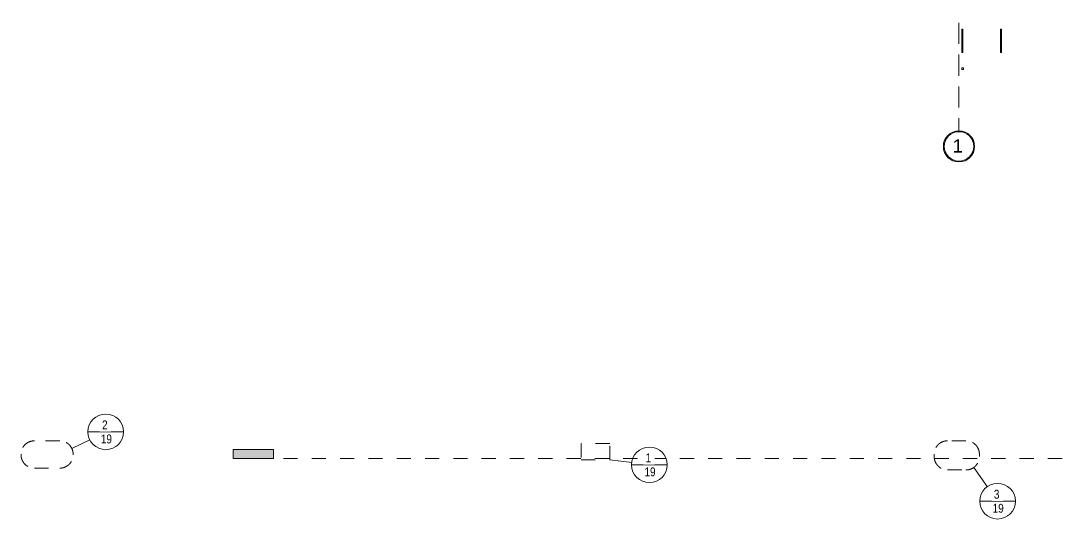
# Model space of a CAD drawing. Header units: millimetres. Extents: x -20485 to 47878, y -12815 to 18700.
# Drawn here: x -20485 to 3063, y -11715 to -535 of the extents above; entities that cross this region are included whole.
import ezdxf

# ---------------------------------------------------------------- set-up
doc = ezdxf.new("R2010")
doc.units = ezdxf.units.MM
for name, pattern in [('Abgebrochen', [714.375, 476.25, -238.125]), ('Aligning Line', [635, 317.5, -317.5]), ('Hidden', [714.375, 476.25, -238.125])]:
    doc.linetypes.add(name, pattern=pattern)
for name, color, linetype, lineweight in [('A-ANNO-SYMB', 7, 'Continuous', 9), ('G-ANNO-SYMB', 7, 'Abgebrochen', 9), ('S-GRID', 7, 'Continuous', 9), ('S-GRID-IDEN', 7, 'Continuous', 9)]:
    doc.layers.add(name, color=color, linetype=linetype, lineweight=lineweight)
doc.layers.add('A-DETL', color=7, linetype='Continuous', lineweight=9, true_color=0x00a600)
doc.styles.add('Arial_1', font='arial.ttf', dxfattribs={"width": 0.8, "height": 200})
doc.styles.add('Arial_3', font='arial.ttf', dxfattribs={"height": 300})

# ---------------------------------------------------------------- blocks, each defined once
blk = doc.blocks.new('Detail View - M_Section Tail - Filled Horizontal-28776-01_MẶT BẰNG TẦNG 1')
at = {"layer": 'G-ANNO-SYMB', "linetype": 'Continuous'}
blk.add_hatch(color=256, dxfattribs=at).paths.add_polyline_path([(0, 2), (0, 0), (-9, 0), (-9, 2)])
for p, q in [((0, 2), (-9, 2)), ((-9, 2), (-9, 0)), ((-9, 0), (0, 0)), ((0, 0), (0, 2))]:
    blk.add_line(p, q, dxfattribs=at)
blk = doc.blocks.new('Detail View - CHIÍCH CHI TIÉT 1-123135-01_MẶT BẰNG TẦNG 1')
at = {"layer": 'A-ANNO-SYMB'}
blk.add_line((-4, 0), (4, 0), dxfattribs=at)
blk.add_circle((0, 0), 4, dxfattribs=at)
blk = doc.blocks.new('Grid - TRUC  D1-102336-01_MẶT BẰNG TẦNG 1')
at = {"layer": 'S-GRID-IDEN'}
for radius in [3.5, 3.3]:
    blk.add_circle((0, 0), radius, dxfattribs=at)

msp = doc.modelspace()

# ---------------------------------------------------------------- linework, layer by layer
at = {"layer": 'A-ANNO-SYMB', "linetype": 'Aligning Line'}
for p, q in [((-19617, -9960), (-20185, -9960)), ((-7925, -10020), (-7925, -10387)), ((-7281, -10020), (-7925, -10020)), ((-7281, -10387), (-7281, -10020)), ((708, -9959), (295, -9959)), ((-20485, -10260), (-20485, -10274)), ((-19317, -10274), (-19317, -10260)), ((-5, -10259), (-5, -10314)), ((1008, -10314), (1008, -10259)), ((-20185, -10574), (-19617, -10574)), ((-7925, -10387), (-7281, -10387)), ((295, -10614), (708, -10614))]:
    msp.add_line(p, q, dxfattribs=at)
at = {"layer": 'A-ANNO-SYMB'}
for p, q in [((-19347, -10129), (-18945, -9934)), ((-7281, -10387), (-6789, -10449))]:
    msp.add_line(p, q, dxfattribs=at)
at = {"layer": 'A-ANNO-SYMB', "linetype": 'Aligning Line'}
for centre, start, end in [((-20185, -10260), 90, 180), ((-19617, -10260), 0, 90), ((295, -10259), 90, 180), ((708, -10259), 0, 90), ((-20185, -10274), 180, 270), ((-19617, -10274), 270, 0), ((295, -10314), 180, 270), ((708, -10314), 270, 0)]:
    msp.add_arc(centre, 300, start, end, dxfattribs=at)
at = {"layer": 'A-DETL'}
for p, q in [((614, -720), (614, -1240)), ((634, -720), (614, -720)), ((634, -1240), (634, -720)), ((1485, -720), (1505, -720)), ((1485, -1240), (1485, -720)), ((1505, -720), (1505, -1240)), ((614, -1240), (634, -1240)), ((1505, -1240), (1485, -1240)), ((614, -1587), (654, -1587)), ((614, -1627), (614, -1587)), ((654, -1627), (614, -1627)), ((654, -1587), (654, -1627))]:
    msp.add_line(p, q, dxfattribs=at)
at = {"layer": 'G-ANNO-SYMB', "linetype": 'Aligning Line'}
msp.add_line((46678, -10355), (-14825, -10355), dxfattribs=at)

# ---------------------------------------------------------------- block references
at = {"layer": 'A-ANNO-SYMB', "xscale": 99.99999999999993, "yscale": 99.99999999999993, "zscale": 99.99999999999993}
for p in [(-18585, -9759), (-6392, -10499), (1416, -11315)]:
    msp.add_blockref('Detail View - CHIÍCH CHI TIÉT 1-123135-01_MẶT BẰNG TẦNG 1', p, dxfattribs=at)
at = {"layer": 'G-ANNO-SYMB', "linetype": 'Continuous', "xscale": 99.99999999999993, "yscale": 99.99999999999993, "zscale": 99.99999999999993}
msp.add_blockref('Detail View - M_Section Tail - Filled Horizontal-28776-01_MẶT BẰNG TẦNG 1', (-14825, -10355), dxfattribs=at)
at = {"layer": 'S-GRID-IDEN', "xscale": 99.99999999999993, "yscale": 99.99999999999993, "zscale": 99.99999999999993, "rotation": 180}
msp.add_blockref('Grid - TRUC  D1-102336-01_MẶT BẰNG TẦNG 1', (550, -3350), dxfattribs=at)

# ---------------------------------------------------------------- next in the draw order: texts
at = {"layer": 'A-ANNO-SYMB', "char_height": 200, "width": 153.92, "attachment_point": 1, "style": 'Arial_1', "bg_fill": 3, "box_fill_scale": 1.25, "bg_fill_color": 256, "bg_fill_true_color": 13158600, "bg_fill_transparency": 0}
for s, insert in [('2', (-18668, -9503)), ('1', (-6475, -10242)), ('3', (1333, -11059))]:
    msp.add_mtext(s, dxfattribs=dict(at, insert=insert))
at = {"layer": 'S-GRID-IDEN', "insert": (409, -3189), "char_height": 300, "width": 288.61, "attachment_point": 1, "style": 'Arial_3', "bg_fill": 3, "box_fill_scale": 1.25, "bg_fill_color": 256, "bg_fill_true_color": 13158600, "bg_fill_transparency": 0}
msp.add_mtext('1', dxfattribs=at)

# ---------------------------------------------------------------- next in the draw order: linework, layer by layer
at = {"layer": 'A-ANNO-SYMB'}
msp.add_line((881, -10559), (1185, -10989), dxfattribs=at)
at = {"layer": 'S-GRID', "linetype": 'Hidden'}
msp.add_line((550, 18000), (550, -3000), dxfattribs=at)

# ---------------------------------------------------------------- next in the draw order: texts
at = {"layer": 'A-ANNO-SYMB', "char_height": 200, "width": 307.85, "attachment_point": 1, "style": 'Arial_1', "bg_fill": 3, "box_fill_scale": 1.25, "bg_fill_color": 256, "bg_fill_true_color": 13158600, "bg_fill_transparency": 0}
for insert in [(-18695, -9818), (-6503, -10557), (1305, -11374)]:
    msp.add_mtext('19', dxfattribs=dict(at, insert=insert))

doc.saveas('drawing.dxf')
